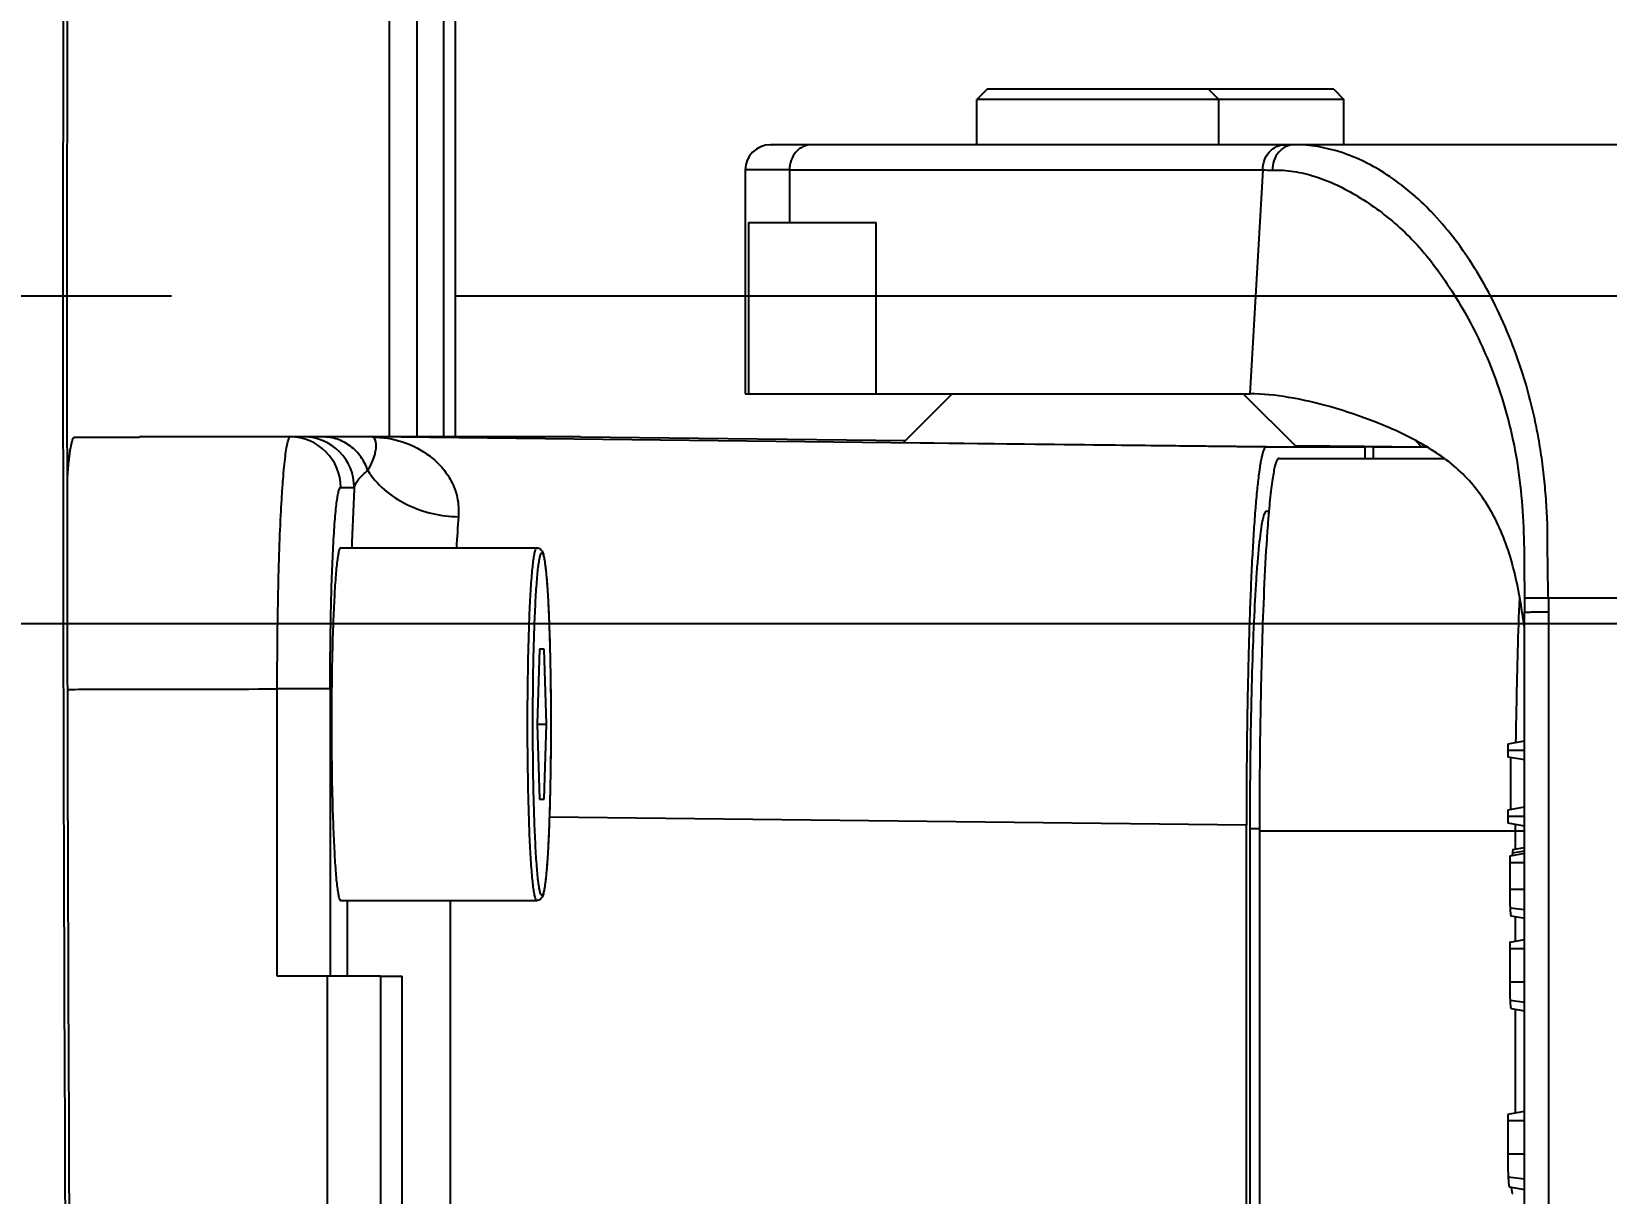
# Model space of a CAD drawing. Header units: millimetres. Extents: x 5828 to 6704, y 123 to 421.
# Drawn here: x 6436.353 to 6438.438, y 197.089 to 198.626 of the extents above; entities that cross this region are included whole.
import ezdxf

# ---------------------------------------------------------------- set-up
doc = ezdxf.new("R2010")
doc.units = ezdxf.units.MM
doc.linetypes.add('CENTER', pattern=[0.6, 0.375, -0.075, 0.075, -0.075])
for name, color, linetype in [('中心线', 7, 'Continuous'), ('外形图', 7, 'Continuous'), ('尺寸标注', 7, 'Continuous')]:
    doc.layers.add(name, color=color, linetype=linetype)
doc.styles.add('微软雅黑', font='msyh.ttc', dxfattribs={"height": 1.5})
doc.dimstyles.new('尺寸标注_1_15比例', dxfattribs={"dimtxt": 1.5, "dimasz": 1.25, "dimexe": 0.5, "dimexo": 0.4, "dimgap": 0.5, "dimtad": 1, "dimdec": 1, "dimlfac": 15, "dimdsep": 46, "dimtxsty": '微软雅黑', "dimcen": 0.09, "dimadec": 0, "dimazin": 0, "dimtp": 0.01, "dimtm": 0.01, "dimtfac": 1, "dimtdec": 1, "dimtofl": 0, "dimtmove": 0, "dimatfit": 3, "dimfxl": 1, "dimtolj": 1, "dimarcsym": 0})

# ---------------------------------------------------------------- blocks, each defined once
blk = doc.blocks.new('*D948')
at = {"layer": 'Defpoints', "color": 0}
for p in [(6426.4804, 198.7098), (6426.4804, 197.8431), (6446.4983, 197.8431)]:
    blk.add_point(p, dxfattribs=at)
at = {"layer": '尺寸标注', "color": 0, "lineweight": -2}
for p, q in [((6446.4983, 199.9598), (6446.4983, 201.2098)), ((6426.8804, 198.7098), (6446.9983, 198.7098)), ((6426.8804, 197.8431), (6446.9983, 197.8431)), ((6446.4983, 196.5931), (6446.4983, 192.3696))]:
    blk.add_line(p, q, dxfattribs=at)
at = {"layer": '尺寸标注', "color": 0}
for points in [[(6446.29, 199.9598), (6446.7067, 199.9598), (6446.4983, 198.7098)], [(6446.7067, 196.5931), (6446.29, 196.5931), (6446.4983, 197.8431)]]:
    blk.add_solid(points, dxfattribs=at)
at = {"layer": '尺寸标注', "color": 0, "insert": (6445.2193, 193.8564), "char_height": 1.5, "attachment_point": 5, "rotation": 90, "style": '微软雅黑'}
blk.add_mtext('\\A1;13', dxfattribs=at)

msp = doc.modelspace()

# ---------------------------------------------------------------- linework, layer by layer
at = {"layer": '中心线', "linetype": 'CENTER', "ltscale": 5}
msp.add_line((6403.9129, 198.2765), (6441.8348, 198.2765), dxfattribs=at)
at = {"layer": '外形图'}
for p, q in [((6436.8262, 198.8098), (6436.8262, 198.0898)), ((6436.8635, 198.0898), (6436.8635, 198.8098)), ((6436.898, 198.8098), (6436.898, 198.0898)), ((6436.9138, 198.8098), (6436.9138, 198.0898)), ((6437.6177, 198.5498), (6437.6044, 198.5365)), ((6438.0765, 198.5498), (6437.6177, 198.5498)), ((6437.911, 198.5498), (6437.9108, 198.5498)), ((6437.911, 198.5498), (6437.9244, 198.5365)), ((6438.0767, 198.5498), (6438.0765, 198.5498)), ((6438.0767, 198.5498), (6438.0901, 198.5365)), ((6437.9241, 198.5365), (6437.6044, 198.5365)), ((6437.6044, 198.4765), (6437.6044, 198.5365)), ((6437.9244, 198.5365), (6437.9241, 198.5365)), ((6438.0899, 198.5365), (6437.9244, 198.5365)), ((6437.9244, 198.4765), (6437.9244, 198.5365)), ((6438.0901, 198.5365), (6438.0899, 198.5365)), ((6438.0901, 198.4765), (6438.0901, 198.5365)), ((6439.7469, 198.4765), (6437.331, 198.4765)), ((6437.3322, 198.4765), (6437.3332, 198.4765)), ((6437.3562, 198.4431), (6437.2977, 198.4431)), ((6437.2977, 198.4431), (6437.2977, 198.1469)), ((6437.3562, 198.4431), (6437.9828, 198.4431)), ((6437.3562, 198.4431), (6437.3562, 198.3736)), ((6437.9828, 198.4431), (6437.9656, 198.1469)), ((6437.3018, 198.3736), (6437.4709, 198.3736)), ((6437.3018, 198.3736), (6437.3018, 198.1469)), ((6437.4709, 198.1469), (6437.4709, 198.3736)), ((6437.2977, 198.1469), (6437.3018, 198.1469)), ((6437.3018, 198.1469), (6437.9656, 198.1469)), ((6437.5717, 198.1469), (6437.5072, 198.0825)), ((6437.957, 198.1469), (6438.0273, 198.0766)), ((6436.4958, 198.0891), (6436.4093, 198.0891)), ((6436.6955, 198.0898), (6436.4958, 198.0898)), ((6436.7134, 198.0898), (6436.6955, 198.0898)), ((6436.8039, 198.0898), (6436.7134, 198.0898)), ((6437.0796, 198.0898), (6436.8039, 198.0898)), ((6437.9873, 198.0765), (6436.8039, 198.0898)), ((6437.0797, 198.0898), (6437.5097, 198.085)), ((6437.5072, 198.0825), (6437.9873, 198.077)), ((6438.0256, 198.0784), (6438.1178, 198.0774)), ((6438.1843, 198.0854), (6438.193, 198.0766)), ((6438.1178, 198.0765), (6437.9873, 198.0765)), ((6438.0041, 198.0615), (6438.2227, 198.0615)), ((6438.1292, 198.0765), (6438.0263, 198.0776)), ((6438.0264, 198.0775), (6438.1178, 198.0765)), ((6438.1178, 198.0774), (6438.1894, 198.0767)), ((6438.1178, 198.0765), (6438.1178, 198.0615)), ((6438.1996, 198.0765), (6438.1292, 198.0765)), ((6438.1292, 198.0615), (6438.1292, 198.0765)), ((6438.1924, 198.0772), (6438.1985, 198.0772)), ((6436.7621, 198.0231), (6436.78, 198.0231)), ((6437.9876, 197.9915), (6437.9909, 197.9915)), ((6436.7621, 197.9431), (6437.0217, 197.9431)), ((6438.3288, 197.9354), (6438.3288, 197.932)), ((6438.3609, 197.8765), (6438.3292, 197.8763)), ((6438.3292, 197.8763), (6438.3294, 197.8581)), ((6438.9937, 197.8765), (6438.3609, 197.8765)), ((6438.3294, 195.4282), (6438.3294, 197.8581)), ((6438.361, 197.8584), (6438.3609, 195.4279)), ((6437.0254, 197.8091), (6437.0224, 197.7098)), ((6437.0314, 197.8091), (6437.0254, 197.8091)), ((6437.0344, 197.7098), (6437.0314, 197.8091)), ((6436.7481, 197.7565), (6436.6781, 197.7565)), ((6436.6781, 197.3765), (6436.6781, 197.7564)), ((6436.7481, 197.7565), (6436.7481, 197.3765)), ((6437.0224, 197.7098), (6437.0344, 197.7098)), ((6437.0224, 197.7098), (6437.0254, 197.6105)), ((6437.0314, 197.6105), (6437.0344, 197.7098)), ((6438.3075, 197.6838), (6438.3294, 197.6877)), ((6438.3294, 197.6751), (6438.3071, 197.6751)), ((6438.3294, 197.6625), (6438.3075, 197.6663)), ((6438.3106, 197.6658), (6438.3106, 197.5969)), ((6437.0254, 197.6105), (6437.0314, 197.6105)), ((6438.3075, 197.5963), (6438.3294, 197.6002)), ((6437.0384, 197.587), (6437.9611, 197.5766)), ((6438.3294, 197.5876), (6438.3071, 197.5876)), ((6438.3294, 197.575), (6438.3075, 197.5788)), ((6437.9611, 195.7097), (6437.9611, 197.5767)), ((6437.9783, 197.5715), (6437.9656, 197.5715)), ((6437.9656, 197.5715), (6437.9656, 195.7148)), ((6438.3294, 197.5681), (6437.9783, 197.5681)), ((6437.9783, 197.5681), (6437.9783, 195.7181)), ((6438.3173, 197.5681), (6438.3173, 197.5771)), ((6438.3173, 197.5444), (6438.3173, 197.5681)), ((6438.3294, 197.5385), (6438.3101, 197.5351)), ((6438.3294, 197.5417), (6438.3132, 197.5392)), ((6438.314, 197.5438), (6438.3294, 197.5465)), ((6438.3294, 197.5263), (6438.3097, 197.5263)), ((6438.3097, 197.5263), (6438.3097, 197.4913)), ((6436.7621, 197.4765), (6437.0217, 197.4765)), ((6436.771, 197.3765), (6436.771, 197.4765)), ((6436.9076, 195.8098), (6436.9076, 197.4765)), ((6438.3097, 197.4913), (6438.3294, 197.4913)), ((6438.3294, 197.4641), (6438.3102, 197.4665)), ((6438.3114, 197.4563), (6438.3294, 197.4532)), ((6438.3173, 197.4226), (6438.3173, 197.4553)), ((6438.3294, 197.4126), (6438.3097, 197.4126)), ((6438.3097, 197.4126), (6438.3097, 197.3688)), ((6438.3101, 197.4213), (6438.3294, 197.4247)), ((6436.8147, 197.3765), (6436.6781, 197.3765)), ((6436.7447, 195.9098), (6436.7447, 197.3765)), ((6436.8147, 197.3765), (6436.8436, 197.3765)), ((6436.8147, 197.3765), (6436.8147, 195.9098)), ((6436.8436, 195.9098), (6436.8436, 197.3765)), ((6438.3097, 197.3688), (6438.3294, 197.3688)), ((6438.3294, 197.3416), (6438.3102, 197.344)), ((6438.3114, 197.3338), (6438.3294, 197.3307)), ((6438.3173, 197.1956), (6438.3173, 197.3328)), ((6438.3294, 197.1851), (6438.3071, 197.1851)), ((6438.3071, 197.1851), (6438.3071, 197.1413)), ((6438.3075, 197.1938), (6438.3294, 197.1977)), ((6438.3071, 197.1413), (6438.3294, 197.1413)), ((6438.3294, 197.1076), (6438.3077, 197.1103)), ((6438.3092, 197.0976), (6438.3294, 197.094))]:
    msp.add_line(p, q, dxfattribs=at)
msp.add_lwpolyline([(6438.3288, 197.932), (6438.329, 197.9202), (6438.3292, 197.8763)], dxfattribs=at)
for centre, radius, start, end in [((6690.673, 198.2765), 254.2786, 179.349058, 180.650944), ((6688.7819, 198.2765), 252.3822, 179.349108, 180.650894), ((6688.7647, 198.2765), 252.365, 179.349137, 180.650872), ((6437.331, 198.4431), 0.0333, 90, 180), ((6436.6955, 198.0232), 0.0666, 359.9575, 89.9579), ((6436.7134, 198.0232), 0.0666, 359.9575, 89.9579), ((6442.3234, 197.7504), 5.5501, 177.183, 178.0092), ((6439.4085, 197.8026), 2.4972, 175.8291, 176.7674), ((6442.4548, 197.6877), 4.4749, 177.2133, 178.1338), ((6437.1813, 197.6832), 1.1582, 7.5458, 8.6637), ((6438.4544, 197.5271), 0.1417, 175.0976, 176.5666)]:
    msp.add_arc(centre, radius, start, end, dxfattribs=at)
for points, knots in [([(6437.3854, 198.4765), (6437.3815, 198.4765), (6437.3737, 198.4747), (6437.364, 198.4671), (6437.3577, 198.456), (6437.3562, 198.4475), (6437.3562, 198.4431)], [0, 0, 0, 0, 0.234377, 0.478194, 0.734771, 1, 1, 1, 1]), ([(6437.9828, 198.4431), (6437.9828, 198.4475), (6437.9842, 198.456), (6437.9905, 198.4671), (6438.0002, 198.4747), (6438.0081, 198.4765), (6438.0119, 198.4765)], [0, 0, 0, 0, 0.265222, 0.521806, 0.765629, 1, 1, 1, 1]), ([(6438.0244, 198.4765), (6438.0208, 198.4765), (6438.0129, 198.4747), (6438.0031, 198.467), (6437.9968, 198.4556), (6437.9955, 198.447), (6437.9955, 198.4429)], [0, 0, 0, 0, 0.22377, 0.476642, 0.7443, 1, 1, 1, 1]), ([(6438.3609, 197.8765), (6438.3606, 197.8872), (6438.3601, 197.9086), (6438.3598, 197.9406), (6438.3599, 197.9725), (6438.3583, 198.004), (6438.3554, 198.035), (6438.3517, 198.0655), (6438.3467, 198.0953), (6438.3387, 198.1335), (6438.326, 198.1789), (6438.3014, 198.2448), (6438.2643, 198.3166), (6438.2107, 198.3869), (6438.1513, 198.4376), (6438.0889, 198.4689), (6438.0452, 198.4765), (6438.0244, 198.4765)], [0, 0, 0, 0, 0.042575, 0.085039, 0.12725, 0.169068, 0.210406, 0.25112, 0.291118, 0.330326, 0.40608, 0.478035, 0.609738, 0.725518, 0.827251, 0.917458, 1, 1, 1, 1]), ([(6437.9955, 198.4429), (6438.005, 198.4433), (6438.0243, 198.4419), (6438.0529, 198.435), (6438.0814, 198.4235), (6438.1095, 198.4082), (6438.1374, 198.3893), (6438.1648, 198.367), (6438.1912, 198.3404), (6438.2159, 198.3091), (6438.2393, 198.2739), (6438.2612, 198.2354), (6438.281, 198.1932), (6438.298, 198.1475), (6438.312, 198.0982), (6438.3219, 198.0458), (6438.3273, 197.9912), (6438.3285, 197.9541), (6438.3288, 197.9354)], [0, 0, 0, 0, 0.042839, 0.086836, 0.132773, 0.180998, 0.231611, 0.284653, 0.340715, 0.400748, 0.46459, 0.531371, 0.601199, 0.674736, 0.75201, 0.832413, 0.915329, 1, 1, 1, 1]), ([(6438.3262, 197.8576), (6438.3243, 197.8704), (6438.3199, 197.8954), (6438.3109, 197.9316), (6438.2988, 197.9653), (6438.2833, 197.9959), (6438.2645, 198.0233), (6438.2348, 198.0548), (6438.1899, 198.0845), (6438.1322, 198.1106), (6438.0744, 198.1299), (6438.0191, 198.143), (6437.9828, 198.1469), (6437.9656, 198.1469)], [0, 0, 0, 0, 0.076142, 0.149395, 0.219465, 0.286515, 0.351122, 0.414322, 0.540247, 0.665442, 0.786423, 0.898785, 1, 1, 1, 1]), ([(6436.4093, 198.0891), (6436.4088, 198.0891), (6436.4076, 198.088), (6436.4066, 198.0854), (6436.4054, 198.0812), (6436.4037, 198.0726), (6436.4018, 198.0578), (6436.4006, 198.045), (6436.4, 198.0375)], [0, 0, 0, 0, 0.027891, 0.079936, 0.160753, 0.271077, 0.579311, 1, 1, 1, 1]), ([(6436.6781, 197.7564), (6436.6781, 197.7781), (6436.6783, 197.8206), (6436.6793, 197.8824), (6436.6808, 197.9393), (6436.6826, 197.9827), (6436.6844, 198.0133), (6436.6857, 198.0327), (6436.6872, 198.0495), (6436.6887, 198.0635), (6436.6902, 198.0745), (6436.6916, 198.0817), (6436.6929, 198.086), (6436.6937, 198.0882), (6436.6947, 198.0898), (6436.6955, 198.0898)], [0, 0, 0, 0, 0.194129, 0.380822, 0.55293, 0.703868, 0.76956, 0.82788, 0.878278, 0.920288, 0.953539, 0.977781, 0.986503, 0.992999, 1, 1, 1, 1]), ([(6436.798, 198.0454), (6436.7959, 198.0517), (6436.7897, 198.0639), (6436.7757, 198.0783), (6436.7581, 198.0877), (6436.745, 198.0898), (6436.7385, 198.0898)], [0, 0, 0, 0, 0.255607, 0.507223, 0.754853, 1, 1, 1, 1]), ([(6436.798, 198.0454), (6436.8005, 198.0493), (6436.8041, 198.0564), (6436.8075, 198.0663), (6436.8088, 198.073), (6436.8091, 198.0774), (6436.8092, 198.0827), (6436.8076, 198.0897), (6436.8039, 198.0898)], [0, 0, 0, 0, 0.28857, 0.49654, 0.65248, 0.715637, 0.770437, 1, 1, 1, 1]), ([(6436.8039, 198.0898), (6436.8175, 198.0896), (6436.8448, 198.0853), (6436.8759, 198.0692), (6436.8966, 198.05), (6436.9094, 198.0316), (6436.9176, 198.0092), (6436.9187, 197.9927), (6436.9179, 197.9843)], [0, 0, 0, 0, 0.233552, 0.470122, 0.592613, 0.719252, 0.853152, 1, 1, 1, 1]), ([(6437.9873, 198.0765), (6437.9868, 198.0765), (6437.9856, 198.0758), (6437.9845, 198.0738), (6437.9832, 198.0707), (6437.982, 198.0665), (6437.9808, 198.0612), (6437.979, 198.0517), (6437.977, 198.037), (6437.9747, 198.0161), (6437.9725, 197.991), (6437.9705, 197.9619), (6437.9679, 197.9159), (6437.9652, 197.8509), (6437.9629, 197.7655), (6437.9614, 197.673), (6437.9611, 197.6092), (6437.9611, 197.5767)], [0, 0, 0, 0, 0.002821, 0.007217, 0.013702, 0.022414, 0.033391, 0.046636, 0.079858, 0.121838, 0.172207, 0.2305, 0.296168, 0.44707, 0.619162, 0.805858, 1, 1, 1, 1]), ([(6438.0041, 198.0615), (6438.0034, 198.0615), (6438.0023, 198.0605), (6438.0014, 198.0588), (6438.0001, 198.0559), (6437.9987, 198.0508), (6437.997, 198.043), (6437.9954, 198.0331), (6437.9931, 198.0158), (6437.9917, 198.0018), (6437.9908, 197.9917)], [0, 0, 0, 0, 0.028669, 0.051466, 0.081085, 0.161854, 0.271959, 0.41135, 0.579611, 1, 1, 1, 1]), ([(6436.78, 198.0231), (6436.7811, 198.0273), (6436.7866, 198.0356), (6436.7938, 198.0421), (6436.798, 198.0454)], [0, 0, 0, 0, 0.441758, 1, 1, 1, 1]), ([(6436.798, 198.0454), (6436.8039, 198.036), (6436.8193, 198.0184), (6436.8491, 197.9992), (6436.8829, 197.9874), (6436.9065, 197.9845), (6436.9179, 197.9843)], [0, 0, 0, 0, 0.238061, 0.493743, 0.753017, 1, 1, 1, 1]), ([(6436.7481, 197.7565), (6436.7481, 197.7738), (6436.7483, 197.8078), (6436.7491, 197.8572), (6436.7503, 197.9027), (6436.7518, 197.9374), (6436.7532, 197.962), (6436.7543, 197.9775), (6436.7554, 197.9909), (6436.7566, 198.0021), (6436.7578, 198.0108), (6436.7592, 198.0174), (6436.7602, 198.0211), (6436.7615, 198.0231), (6436.7621, 198.0231)], [0, 0, 0, 0, 0.19414, 0.380843, 0.552957, 0.703895, 0.769588, 0.827907, 0.878304, 0.920313, 0.953563, 0.977804, 0.992999, 1, 1, 1, 1]), ([(6437.9876, 197.9915), (6437.9872, 197.9915), (6437.9862, 197.9909), (6437.9853, 197.9892), (6437.9842, 197.9867), (6437.9827, 197.9813), (6437.9809, 197.9722), (6437.979, 197.9583), (6437.9771, 197.9407), (6437.9752, 197.9196), (6437.9735, 197.8951), (6437.9713, 197.8565), (6437.9691, 197.8018), (6437.9671, 197.7302), (6437.9659, 197.6524), (6437.9656, 197.5988), (6437.9656, 197.5715)], [0, 0, 0, 0, 0.002822, 0.007226, 0.01372, 0.02244, 0.046675, 0.079916, 0.121915, 0.172299, 0.230604, 0.29628, 0.44718, 0.619249, 0.805905, 1, 1, 1, 1]), ([(6437.9908, 197.9917), (6437.9903, 197.9855), (6437.988, 197.9567), (6437.9863, 197.9279), (6437.9852, 197.9053)], [0, 0, 0, 0, 0.217015, 1, 1, 1, 1]), ([(6436.7621, 197.9431), (6436.7616, 197.9431), (6436.7604, 197.9413), (6436.7595, 197.9381), (6436.7584, 197.9324), (6436.7573, 197.9247), (6436.7562, 197.9149), (6436.7548, 197.8981), (6436.7533, 197.8727), (6436.7518, 197.8378), (6436.7507, 197.798), (6436.75, 197.7548), (6436.7499, 197.725), (6436.7499, 197.7098)], [0, 0, 0, 0, 0.007003, 0.0222, 0.046444, 0.079695, 0.121705, 0.172102, 0.296112, 0.447048, 0.619159, 0.805857, 1, 1, 1, 1]), ([(6437.0095, 197.7098), (6437.0095, 197.725), (6437.0097, 197.7548), (6437.0104, 197.798), (6437.0114, 197.8378), (6437.0129, 197.8727), (6437.0144, 197.8981), (6437.0159, 197.9149), (6437.017, 197.9247), (6437.018, 197.9324), (6437.0192, 197.9381), (6437.0201, 197.9413), (6437.0212, 197.9431), (6437.0217, 197.9431)], [0, 0, 0, 0, 0.194146, 0.380847, 0.552959, 0.703897, 0.827906, 0.878303, 0.920312, 0.953562, 0.977803, 0.992998, 1, 1, 1, 1]), ([(6437.0165, 197.7098), (6437.0165, 197.7246), (6437.0167, 197.7535), (6437.0173, 197.7954), (6437.0184, 197.8341), (6437.0196, 197.8636), (6437.0208, 197.8845), (6437.0217, 197.8977), (6437.0227, 197.9091), (6437.0237, 197.9186), (6437.0247, 197.9252), (6437.0255, 197.9295), (6437.026, 197.932), (6437.0266, 197.9339), (6437.0271, 197.9354), (6437.0284, 197.9371), (6437.0297, 197.9354), (6437.0302, 197.9339), (6437.0308, 197.932), (6437.0313, 197.9295), (6437.0321, 197.9252), (6437.0331, 197.9186), (6437.0341, 197.9091), (6437.0351, 197.8977), (6437.036, 197.8845), (6437.0372, 197.8636), (6437.0384, 197.8341), (6437.0395, 197.7954), (6437.0401, 197.7535), (6437.0403, 197.7246), (6437.0403, 197.7098)], [0, 0, 0, 0, 0.097067, 0.190415, 0.27647, 0.351937, 0.384782, 0.413941, 0.43914, 0.460143, 0.476768, 0.483397, 0.488891, 0.493252, 0.4965, 0.5, 0.503501, 0.506748, 0.511109, 0.516603, 0.523232, 0.539857, 0.560861, 0.586059, 0.615218, 0.648063, 0.72353, 0.809585, 0.902933, 1, 1, 1, 1]), ([(6437.0217, 197.9431), (6437.0235, 197.9431), (6437.0263, 197.942), (6437.0286, 197.9391), (6437.0297, 197.9366), (6437.0308, 197.9331), (6437.0318, 197.9278), (6437.0335, 197.9163), (6437.0352, 197.8972), (6437.0366, 197.8752), (6437.0376, 197.8542), (6437.0385, 197.8295), (6437.0399, 197.7813), (6437.0403, 197.739), (6437.0403, 197.7098)], [0, 0, 0, 0, 0.021478, 0.035199, 0.045625, 0.056095, 0.081208, 0.113791, 0.202826, 0.321991, 0.39165, 0.467178, 0.632912, 1, 1, 1, 1]), ([(6438.318, 197.6858), (6438.3183, 197.7029), (6438.3193, 197.7666), (6438.321, 197.8303), (6438.323, 197.8768)], [0, 0, 0, 0, 0.268651, 1, 1, 1, 1]), ([(6438.3294, 197.8581), (6438.3294, 197.8581), (6438.3297, 197.858), (6438.33, 197.8581), (6438.3308, 197.8581), (6438.3318, 197.8581), (6438.3332, 197.8581), (6438.3354, 197.8582), (6438.3388, 197.8582), (6438.3435, 197.8582), (6438.3489, 197.8583), (6438.3548, 197.8584), (6438.3589, 197.8584), (6438.3609, 197.8584)], [0, 0, 0, 0, 0.004796, 0.019027, 0.042579, 0.075236, 0.116708, 0.166618, 0.2899, 0.44066, 0.613488, 0.802196, 1, 1, 1, 1]), ([(6437.9823, 197.8334), (6437.9809, 197.7911), (6437.9789, 197.7027), (6437.9783, 197.6142), (6437.9783, 197.5681)], [0, 0, 0, 0, 0.479214, 1, 1, 1, 1]), ([(6436.7499, 197.7098), (6436.7499, 197.6946), (6436.75, 197.6649), (6436.7507, 197.6217), (6436.7518, 197.5818), (6436.7533, 197.5469), (6436.7548, 197.5215), (6436.7562, 197.5047), (6436.7573, 197.4949), (6436.7584, 197.4872), (6436.7595, 197.4815), (6436.7604, 197.4783), (6436.7616, 197.4765), (6436.7621, 197.4765)], [0, 0, 0, 0, 0.194149, 0.380853, 0.552967, 0.703906, 0.827915, 0.878311, 0.920319, 0.953567, 0.977807, 0.993, 1, 1, 1, 1]), ([(6437.0217, 197.4765), (6437.0212, 197.4765), (6437.0201, 197.4783), (6437.0192, 197.4815), (6437.018, 197.4872), (6437.017, 197.4949), (6437.0159, 197.5047), (6437.0144, 197.5215), (6437.0129, 197.5469), (6437.0114, 197.5818), (6437.0104, 197.6217), (6437.0097, 197.6649), (6437.0095, 197.6946), (6437.0095, 197.7098)], [0, 0, 0, 0, 0.007002, 0.022197, 0.046438, 0.079688, 0.121697, 0.172094, 0.296103, 0.447041, 0.619153, 0.805854, 1, 1, 1, 1]), ([(6437.0403, 197.7098), (6437.0403, 197.6951), (6437.0401, 197.6662), (6437.0395, 197.6242), (6437.0384, 197.5855), (6437.0372, 197.556), (6437.036, 197.5352), (6437.0351, 197.5219), (6437.0341, 197.5105), (6437.0331, 197.5011), (6437.0321, 197.4944), (6437.0313, 197.4901), (6437.0308, 197.4877), (6437.0302, 197.4857), (6437.0297, 197.4843), (6437.0284, 197.4826), (6437.0271, 197.4843), (6437.0266, 197.4857), (6437.026, 197.4877), (6437.0255, 197.4901), (6437.0247, 197.4944), (6437.0237, 197.5011), (6437.0227, 197.5105), (6437.0217, 197.5219), (6437.0208, 197.5352), (6437.0196, 197.556), (6437.0184, 197.5855), (6437.0173, 197.6242), (6437.0167, 197.6662), (6437.0165, 197.6951), (6437.0165, 197.7098)], [0, 0, 0, 0, 0.097067, 0.190415, 0.27647, 0.351937, 0.384782, 0.413941, 0.43914, 0.460143, 0.476768, 0.483397, 0.488891, 0.493252, 0.4965, 0.5, 0.503501, 0.506748, 0.511109, 0.516603, 0.523232, 0.539857, 0.560861, 0.586059, 0.615218, 0.648063, 0.72353, 0.809585, 0.902933, 1, 1, 1, 1]), ([(6437.0403, 197.7098), (6437.0403, 197.6807), (6437.0399, 197.6384), (6437.0385, 197.5901), (6437.0376, 197.5654), (6437.0366, 197.5444), (6437.0352, 197.5224), (6437.0335, 197.5034), (6437.0318, 197.4918), (6437.0308, 197.4865), (6437.0297, 197.483), (6437.0286, 197.4805), (6437.0263, 197.4776), (6437.0235, 197.4765), (6437.0217, 197.4765)], [0, 0, 0, 0, 0.367094, 0.53283, 0.608359, 0.678017, 0.797179, 0.886211, 0.918792, 0.943905, 0.954375, 0.9648, 0.978517, 1, 1, 1, 1]), ([(6438.3075, 197.6838), (6438.3075, 197.6838), (6438.3074, 197.6836), (6438.3073, 197.6833), (6438.3072, 197.6825), (6438.3072, 197.6809), (6438.3071, 197.6784), (6438.3071, 197.6762), (6438.3071, 197.6751)], [0, 0, 0, 0, 0.015801, 0.058801, 0.140263, 0.26515, 0.610658, 1, 1, 1, 1]), ([(6438.3071, 197.6751), (6438.3071, 197.6739), (6438.3071, 197.6718), (6438.3072, 197.6693), (6438.3072, 197.6677), (6438.3073, 197.6669), (6438.3074, 197.6665), (6438.3075, 197.6663), (6438.3075, 197.6663)], [0, 0, 0, 0, 0.389299, 0.734784, 0.859713, 0.941187, 0.9842, 1, 1, 1, 1]), ([(6438.3075, 197.5963), (6438.3075, 197.5963), (6438.3074, 197.5961), (6438.3073, 197.5958), (6438.3072, 197.595), (6438.3072, 197.5934), (6438.3071, 197.5909), (6438.3071, 197.5887), (6438.3071, 197.5876)], [0, 0, 0, 0, 0.015801, 0.058801, 0.140263, 0.26515, 0.610658, 1, 1, 1, 1]), ([(6438.3071, 197.5876), (6438.3071, 197.5864), (6438.3071, 197.5843), (6438.3072, 197.5818), (6438.3072, 197.5802), (6438.3073, 197.5794), (6438.3074, 197.579), (6438.3075, 197.5788), (6438.3075, 197.5788)], [0, 0, 0, 0, 0.389299, 0.734784, 0.859713, 0.941187, 0.9842, 1, 1, 1, 1]), ([(6438.314, 197.5438), (6438.3139, 197.5438), (6438.3137, 197.5433), (6438.3136, 197.5425), (6438.3134, 197.541), (6438.3132, 197.5399), (6438.3132, 197.5392)], [0, 0, 0, 0, 0.083529, 0.276973, 0.58388, 1, 1, 1, 1]), ([(6438.3101, 197.5351), (6438.3101, 197.5351), (6438.31, 197.5349), (6438.3099, 197.5345), (6438.3099, 197.5338), (6438.3098, 197.5322), (6438.3097, 197.5296), (6438.3097, 197.5275), (6438.3097, 197.5263)], [0, 0, 0, 0, 0.015801, 0.058801, 0.140263, 0.26515, 0.610658, 1, 1, 1, 1]), ([(6438.3097, 197.4913), (6438.3097, 197.4891), (6438.3097, 197.4808), (6438.3099, 197.4725), (6438.3102, 197.4665)], [0, 0, 0, 0, 0.273832, 1, 1, 1, 1]), ([(6438.3102, 197.4665), (6438.3103, 197.465), (6438.3104, 197.4625), (6438.3107, 197.4594), (6438.311, 197.4574), (6438.3112, 197.4566), (6438.3113, 197.4563), (6438.3114, 197.4563)], [0, 0, 0, 0, 0.418945, 0.734518, 0.926562, 0.976196, 1, 1, 1, 1]), ([(6438.3101, 197.4213), (6438.3101, 197.4213), (6438.31, 197.4211), (6438.3099, 197.4208), (6438.3099, 197.42), (6438.3098, 197.4184), (6438.3097, 197.4159), (6438.3097, 197.4137), (6438.3097, 197.4126)], [0, 0, 0, 0, 0.015801, 0.058801, 0.140263, 0.26515, 0.610658, 1, 1, 1, 1]), ([(6438.3097, 197.3688), (6438.3097, 197.3666), (6438.3097, 197.3583), (6438.3099, 197.35), (6438.3102, 197.344)], [0, 0, 0, 0, 0.273832, 1, 1, 1, 1]), ([(6438.3102, 197.344), (6438.3103, 197.3425), (6438.3104, 197.34), (6438.3107, 197.3369), (6438.311, 197.3349), (6438.3112, 197.3341), (6438.3113, 197.3338), (6438.3114, 197.3338)], [0, 0, 0, 0, 0.418945, 0.734518, 0.926562, 0.976196, 1, 1, 1, 1]), ([(6438.3075, 197.1938), (6438.3075, 197.1938), (6438.3074, 197.1936), (6438.3073, 197.1933), (6438.3072, 197.1925), (6438.3072, 197.1909), (6438.3071, 197.1884), (6438.3071, 197.1862), (6438.3071, 197.1851)], [0, 0, 0, 0, 0.015801, 0.058801, 0.140263, 0.26515, 0.610658, 1, 1, 1, 1]), ([(6438.3071, 197.1413), (6438.3071, 197.1385), (6438.3071, 197.1281), (6438.3073, 197.1178), (6438.3077, 197.1103)], [0, 0, 0, 0, 0.273916, 1, 1, 1, 1]), ([(6438.3077, 197.1103), (6438.3078, 197.1085), (6438.308, 197.1054), (6438.3083, 197.1018), (6438.3086, 197.0997), (6438.3088, 197.0986), (6438.309, 197.098), (6438.3091, 197.0976), (6438.3092, 197.0976)], [0, 0, 0, 0, 0.41462, 0.72576, 0.838699, 0.921825, 0.974882, 1, 1, 1, 1]), ([(6438.3117, 197.097), (6438.3118, 197.0965), (6438.3119, 197.0947), (6438.3121, 197.0929), (6438.3123, 197.0917)], [0, 0, 0, 0, 0.298473, 1, 1, 1, 1]), ([(6438.3123, 197.0917), (6438.3124, 197.0909), (6438.3125, 197.09), (6438.3129, 197.0891), (6438.3131, 197.0889), (6438.3132, 197.0888)], [0, 0, 0, 0, 0.716362, 0.902281, 1, 1, 1, 1])]:
    msp.add_open_spline(points, degree=3, knots=knots, dxfattribs=at)
for points in [[(6437.9828, 198.4431), (6437.987, 198.443), (6437.9913, 198.443), (6437.9955, 198.4429)], [(6438.3609, 197.8765), (6438.3609, 197.8705), (6438.3609, 197.8644), (6438.361, 197.8584)], [(6436.4003, 197.7558), (6436.4263, 197.756), (6436.4524, 197.7559), (6436.4784, 197.7561)], [(6436.4784, 197.7561), (6436.5449, 197.7563), (6436.6115, 197.7562), (6436.6781, 197.7564)]]:
    msp.add_open_spline(points, degree=3, dxfattribs=at)

# ---------------------------------------------------------------- dimensions: what is measured, and where the dimension line sits
at = {"layer": '尺寸标注'}
dim = msp.add_linear_dim(base=(6446.4983, 197.8431), p1=(6426.4804, 198.7098), p2=(6426.4804, 197.8431), angle=90, dimstyle='尺寸标注_1_15比例', dxfattribs=at)
dim.commit()
dim.dimension.update_dxf_attribs({"geometry": '*D948', "text_midpoint": (6445.2193, 193.8564)})

doc.saveas('drawing.dxf')
